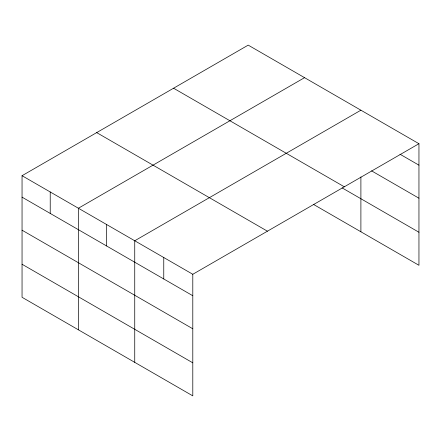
<?xml version="1.0" encoding="UTF-8"?>
<svg xmlns="http://www.w3.org/2000/svg" width="441" height="441" viewBox="0 0 441 441"><rect width="100%" height="100%" fill="white"/><g stroke="black" fill="none" stroke-linecap="round" stroke-linejoin="round"><path stroke-width="0.66" d="M418.95 143.711L248.206 45.131L22.05 175.705L22.05 297.289L192.794 395.869L192.794 274.28L418.95 143.711L418.95 265.295L313.353 204.332M304.549 77.666L78.393 208.235L78.393 329.818M360.898 110.195L134.742 240.764L134.742 362.348M399.993 154.218L418.95 165.166M371.559 170.849L418.95 198.207M173.572 88.222L344.316 186.802M342.117 187.894L418.95 232.253M96.684 132.614L267.428 231.194M22.05 175.705L192.794 274.28M22.05 197.155L192.794 295.735M22.05 230.196L192.794 328.777M22.05 264.242L192.794 362.822M360.898 176.946L360.898 231.779M163.765 257.522L163.765 278.977M106.568 224.502L106.568 245.951M50.224 191.967L50.224 213.422"/></g></svg>
